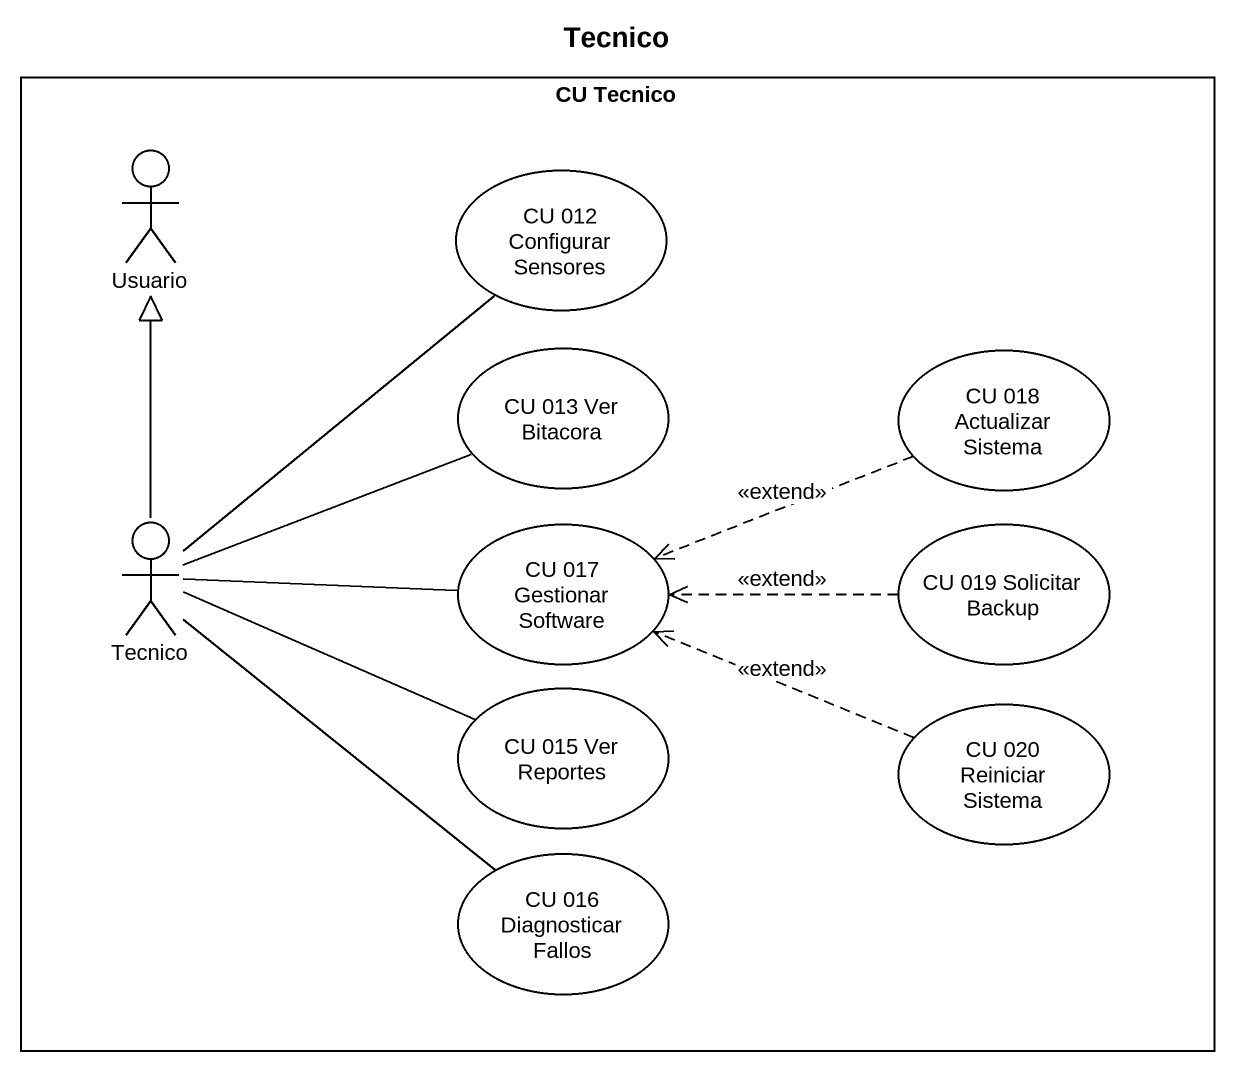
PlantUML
@startuml
title Tecnico
rectangle "CU Tecnico" as CU_Tecnico {
  actor Usuario
  usecase "CU 012 Configurar Sensores" as CU_012_Configurar_Sensores
  usecase "CU 013 Ver Bitacora" as CU_013_Ver_Bitacora
  usecase "CU 018 Actualizar Sistema" as CU_018_Actualizar_Sistema
  actor Tecnico
  usecase "CU 017 Gestionar Software" as CU_017_Gestionar_Software
  usecase "CU 019 Solicitar Backup" as CU_019_Solicitar_Backup
  usecase "CU 015 Ver Reportes" as CU_015_Ver_Reportes
  usecase "CU 020 Reiniciar Sistema" as CU_020_Reiniciar_Sistema
  usecase "CU 016 Diagnosticar Fallos" as CU_016_Diagnosticar_Fallos
}
CU_018_Actualizar_Sistema .left.> CU_017_Gestionar_Software : <<extend>>
Tecnico -up-|> Usuario
Tecnico -up- CU_012_Configurar_Sensores
Tecnico -right- CU_013_Ver_Bitacora
Tecnico -right- CU_017_Gestionar_Software
Tecnico -right- CU_015_Ver_Reportes
Tecnico -- CU_016_Diagnosticar_Fallos
CU_019_Solicitar_Backup .left.> CU_017_Gestionar_Software : <<extend>>
CU_020_Reiniciar_Sistema .left.> CU_017_Gestionar_Software : <<extend>>
@enduml
